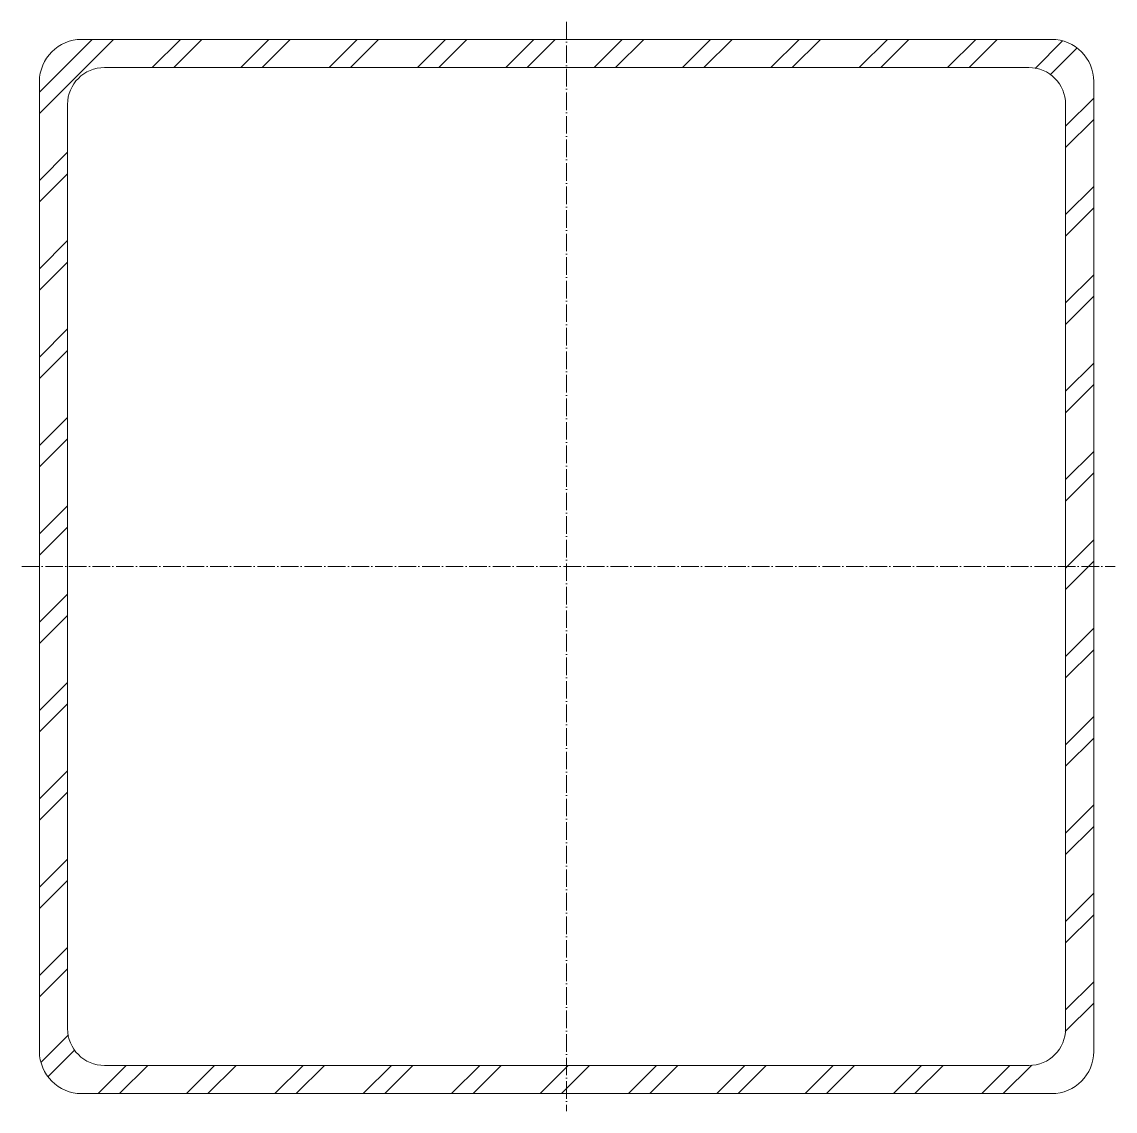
# Model space of a CAD drawing. Header units: metres. Extents: x -155 to 156, y -155 to 155.
import ezdxf

# ---------------------------------------------------------------- set-up
doc = ezdxf.new("R2010")
doc.units = ezdxf.units.M
doc.linetypes.add('MV_hartlijn_staal', pattern=[6.6, 5, -0.8, 0, -0.8])
doc.layers.add('A-DETL-GENF', color=92, linetype='Continuous', lineweight=18)

# ---------------------------------------------------------------- blocks, each defined once
blk = doc.blocks.new('28 Staalprofielen- koker SHS-2d - K300_8-3532328-00_0 Basismaterialen')
at = {"layer": 'A-DETL-GENF', "lineweight": 13}
h = blk.add_hatch(dxfattribs=at)
h.set_pattern_fill('FP_406', color=256, style=0, pattern_type=2)
h.set_pattern_definition([(45, (2110.222, 5462.908), (-12.57236, 12.57236), []), (45, (2110.222, 5481.958), (-12.57236, 12.57236), [])])
h.paths.add_polyline_path([(138, -150), (141.11, -149.59), (144, -148.39), (146.49, -146.49), (148.39, -144), (149.59, -141.11), (150, -138), (150, 138), (149.59, 141.11), (148.39, 144), (146.49, 146.49), (144, 148.39), (141.11, 149.59), (138, 150), (-138, 150), (-141.11, 149.59), (-144, 148.39), (-146.49, 146.49), (-148.39, 144), (-149.59, 141.11), (-150, 138), (-150, -138), (-149.59, -141.11), (-148.39, -144), (-146.49, -146.49), (-144, -148.39), (-141.11, -149.59), (-138, -150), (-108.66, -150)])
h.paths.add_polyline_path([(-131.5, -142), (-134.22, -141.64), (-136.75, -140.59), (-138.92, -138.92), (-140.59, -136.75), (-141.64, -134.22), (-142, -131.5), (-142, 131.5), (-141.64, 134.22), (-140.59, 136.75), (-138.92, 138.92), (-136.75, 140.59), (-134.22, 141.64), (-131.5, 142), (131.5, 142), (134.22, 141.64), (136.75, 140.59), (138.92, 138.92), (140.59, 136.75), (141.64, 134.22), (142, 131.5), (142, -131.5), (141.64, -134.22), (140.59, -136.75), (138.92, -138.92), (136.75, -140.59), (134.22, -141.64), (131.5, -142), (-108.66, -142)])
at = {"layer": 'A-DETL-GENF', "linetype": 'MV_hartlijn_staal', "lineweight": 13}
for p, q in [((0, 155), (0, -155)), ((-155, 0), (156.08, 0))]:
    blk.add_line(p, q, dxfattribs=at)
at = {"layer": 'A-DETL-GENF'}
for p, q in [((138, 150), (-138, 150)), ((-138, 150), (138, 150)), ((-131.5, 142), (131.5, 142)), ((-131.5, 142), (131.5, 142)), ((-150, 138), (-150, -138)), ((-150, -138), (-150, 138)), ((150, -138), (150, 138)), ((150, 138), (150, -138)), ((-142, -131.5), (-142, 131.5)), ((-142, -131.5), (-142, 131.5)), ((142, 131.5), (142, -131.5)), ((142, 131.5), (142, -131.5)), ((131.5, -142), (-131.5, -142)), ((131.5, -142), (-131.5, -142)), ((-138, -150), (138, -150)), ((138, -150), (-138, -150))]:
    blk.add_line(p, q, dxfattribs=at)
for centre, radius, start, end in [((-138, 138), 12, 90, 180), ((-138, 138), 12, 90, 180), ((138, 138), 12, 360, 90), ((138, 138), 12, 360, 90), ((-131.5, 131.5), 10.5, 90, 180), ((-131.5, 131.5), 10.5, 90, 180), ((131.5, 131.5), 10.5, 360, 90), ((131.5, 131.5), 10.5, 360, 90), ((-131.5, -131.5), 10.5, 180, 270), ((-131.5, -131.5), 10.5, 180, 270), ((131.5, -131.5), 10.5, 270, 360), ((131.5, -131.5), 10.5, 270, 360), ((-138, -138), 12, 180, 270), ((-138, -138), 12, 180, 270), ((138, -138), 12, 270, 0), ((138, -138), 12, 270, 0)]:
    blk.add_arc(centre, radius, start, end, dxfattribs=at)

msp = doc.modelspace()

# ---------------------------------------------------------------- block references
msp.add_blockref('28 Staalprofielen- koker SHS-2d - K300_8-3532328-00_0 Basismaterialen', (0, 0))

doc.saveas('drawing.dxf')
